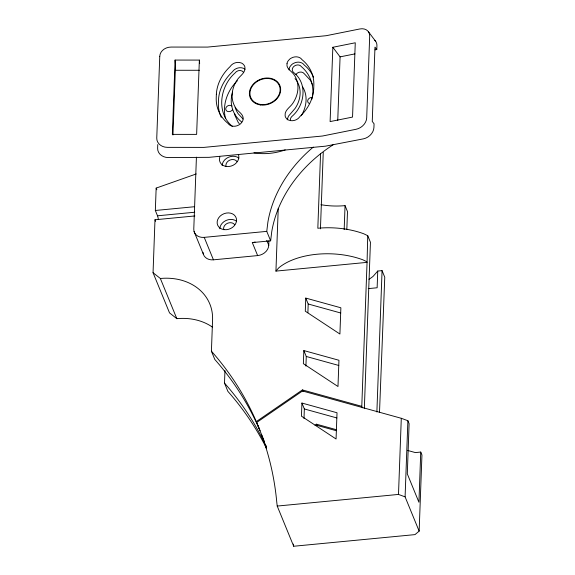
<?xml version="1.0" encoding="UTF-8"?>
<svg xmlns="http://www.w3.org/2000/svg" width="575" height="575" viewBox="0 0 575 575"><rect width="100%" height="100%" fill="white"/><g stroke="black" fill="none" stroke-linecap="round" stroke-linejoin="round"><path stroke-width="0.86" d="M407.618 450.441L415.351 452.582L420.742 452.065L418.938 502.27L407.308 473.879L409.105 423.682L407.891 420.728L401.293 418.291L302.493 390.978L256.666 422.488L264.234 441.169M212.326 327.038A55.286 45.13 -22.3 0 0 176.834 318.672L169.524 312.893L153.051 272.708L154.991 219.772L194.853 215.948M158.319 219.248A5.527 1.107 84.5 0 0 157.514 215.798L155.336 210.479L156.156 188.097L196.212 173.966M157.766 144.555L157.629 148.271A11.054 9.272 -4.9 0 0 168.331 157.564L209.084 157.334L325.536 146.165L363.386 138.855A11.054 8.503 -37.1 0 0 373.93 127.528L374.066 123.812L372.255 121.411L374.979 47.114L376.79 49.507L375.044 49.86M175.073 60.066L172.349 134.37L196.636 134.385L199.36 60.087L175.073 60.066L175.512 65.169L172.953 134.996M196.42 157.155L193.782 229.116A11.054 9.027 -22.3 0 0 204.226 237.367L213.433 259.828L257.643 255.588A11.054 9.027 -22.3 0 0 268.762 245.259L268.928 240.788M259.706 429.877A390.231 318.543 -22.3 0 0 214.813 359.468L211.42 351.196L212.57 319.75A55.286 45.13 -22.3 0 0 160.36 278.487L153.051 272.708M266.548 448.421A390.231 318.543 -22.3 0 0 227.894 391.381L224.502 383.108L224.962 370.588M362.387 407.812L361.783 406.338L367.058 262.365L275.935 271.105L278.243 208.258M301.925 403.046L301.444 416.171L336.066 438.991L337.022 412.757L301.925 403.046L304.348 408.962L303.995 418.578M303.844 350.563L303.363 363.68L337.985 386.508L338.948 360.266L303.844 350.563L306.267 356.471L305.914 366.095M305.771 298.087L305.289 311.204L339.911 334.032L340.874 307.79L305.771 298.087L308.193 303.995L307.877 312.743M320.562 153.626L317.824 228.253A60.849 32.962 2.1 0 1 363.688 233.752L367.741 235.693L370.437 242.269L364.334 408.667M320.447 228.85L323.251 152.454M332.839 47.279L330.115 121.584L352.547 117.084L355.271 42.78L332.839 47.279L340.077 56.868L337.748 120.427M344.173 229.619L345.05 205.634A49.752 26.953 2.1 0 1 320.987 204.707M346.833 229.332L347.487 211.564L345.05 205.634M367.058 262.365L367.741 235.693M376.79 49.507L376.927 45.792A11.054 8.503 -37.1 0 0 374.756 40.3M379.5 412.541L384.761 277.207L382.066 270.631L377.746 271.048L377.135 287.766L368.273 288.614M376.877 411.98L382.066 270.631M261.481 434.506A390.231 318.543 -22.3 0 1 276.791 502.406L277.222 506.065L293.688 546.25L414.97 534.613L419.146 531.135L405.095 496.865L398.497 494.428L401.293 418.291M405.095 496.865L407.891 420.728M419.146 531.135L421.949 455.005L420.742 452.065M257.643 255.588L252.31 242.585L270.638 240.824L266.764 231.373L267.871 222.23A133.508 108.984 -22.3 0 1 313.253 147.114M270.638 240.824L271.745 231.689A133.508 108.984 -22.3 0 1 333.608 144.49M232.616 92.165C229.145 102.522 232.25 114.439 240.86 121.318A4.974 4.061 -22.3 0 1 241.601 122.116M289.024 69.913L289.196 69A6.217 5.074 -22.3 0 1 290.9 65.55A6.217 5.074 -22.3 0 1 294.271 63.063L295.255 62.618A8.28 6.756 -22.3 0 1 302.989 63.674L304.34 65.119A45.741 37.339 -22.3 0 1 313.526 77.165M287.198 119.823L288.406 116.243L295.183 108.308A33.738 27.543 -22.3 0 0 296.657 80.637M311.743 99.41C315.172 87.63 310.716 74.462 301.379 66.642A4.974 4.061 -22.3 0 0 294.263 66.103A4.974 4.061 -22.3 0 0 293.559 72.421C307.905 83.411 304.786 105.548 291.949 116.423A4.974 4.061 -22.3 0 0 290.54 120.577M301.221 115.733C306.583 107.252 308.121 95.824 302.709 86.998M237.389 80.73C227.477 90.34 222.087 104.772 225.479 118.421M275.935 271.105L278.81 267.806A60.849 32.962 2.1 0 1 362.739 259.756L366.785 261.697M377.746 271.048L373.175 276.287A49.752 26.953 2.1 0 1 368.956 279.277M260.051 430.74L256.313 421.604L302.407 389.922L361.783 406.338M314.985 425.205L316.451 424.192L336.246 429.669M340.077 56.868L354.933 53.892M155.336 210.479L194.307 206.741M157.514 215.798L194.717 212.232M204.226 237.367L266.764 231.373M277.222 506.065L398.497 494.428M175.504 70.265L199.353 70.279M308.193 303.995L340.731 312.994M306.267 356.471L338.804 365.47M304.348 408.962L336.878 417.953M316.545 425.248L336.303 430.718M295.004 78.66L296.226 79.968M243.088 119.011L238.201 113.771A33.738 27.543 -22.3 0 1 235.161 107.252M239.272 123.603L238.266 122.518L234.931 115.359L234.758 113.907M232.48 126.5C215.826 112.793 219.909 86.272 235.024 73.003A4.974 4.061 -22.3 0 1 243.433 72.198M368.489 31.833L375.727 41.422M312.642 84.956L310.529 80.421L304.283 73.737A4.974 4.061 -22.3 0 0 295.881 74.542M266.764 240.386L268.762 245.259M302.407 389.922L303.011 391.395M316.451 424.192L317.062 425.673M194.062 231.488L203.27 253.942M156.156 188.097L156.824 189.736M154.991 219.772L155.617 221.289M160.36 278.487L176.834 318.672M265.7 445.215L266.534 447.645M293.437 544.051L293.688 546.25M199.36 60.087L199.654 63.487M224.502 383.108A390.231 318.543 -22.3 0 1 266.189 446.394M211.42 351.203A390.231 318.543 -22.3 0 1 256.313 421.619M213.433 259.828A11.054 9.027 -22.3 0 1 203.004 252.375M255.113 242.003A11.054 9.027 -22.3 0 1 252.31 242.585M238.611 155.099A9.947 8.122 -22.3 0 1 228.85 166.52A9.947 8.122 -22.3 0 1 219.866 156.896M285.236 149.895A55.286 45.13 -22.3 0 1 253.949 152.842M226.047 166.534A6.081 4.967 -22.3 0 1 229.727 160.159A6.081 4.967 -22.3 0 1 237.051 161.618M223.732 229.691A6.081 4.967 -22.3 0 1 227.412 223.316A6.081 4.967 -22.3 0 1 234.737 224.775M222.115 165.593A9.947 8.122 -22.3 0 1 228.39 157.298A9.947 8.122 -22.3 0 1 238.898 158.096M219.801 228.749A9.947 8.122 -22.3 0 1 226.076 220.455A9.947 8.122 -22.3 0 1 236.584 221.253M309.4 103.536A3.759 3.069 -22.3 0 1 307.992 99.741A3.759 3.069 -22.3 0 1 312.397 97.484M232.501 109.76A3.759 3.069 -22.3 0 1 227.19 111.27A3.759 3.069 -22.3 0 1 226.651 106.72A3.759 3.069 -22.3 0 1 232.063 106.001M221.267 117.401A45.741 37.339 -22.3 0 1 218.392 103.529L218.536 99.561A45.741 37.339 -22.3 0 1 232.156 72.047L233.623 70.323A8.28 6.756 -22.3 0 1 241.486 67.778L242.449 68.03A6.217 5.074 -22.3 0 1 245.043 69.23M159.757 56.343L156.759 138.072A11.054 9.272 -4.9 0 0 167.454 147.365L203.888 147.394L322.496 136.016L356.148 129.267A11.054 8.503 -37.1 0 0 366.692 117.94L369.689 36.203A11.054 8.503 -37.1 0 0 359.828 28.966L326.176 35.708L207.568 47.085L171.134 47.064A11.054 9.272 -4.9 0 0 159.757 56.343M216.358 94.243L216.214 98.21A45.741 37.339 -22.3 0 0 227.901 123.302L229.252 124.753A8.28 6.756 -22.3 0 0 236.986 125.803L237.971 125.364A6.217 5.074 -22.3 0 0 241.342 122.878A6.217 5.074 -22.3 0 0 243.045 119.427C244.152 114.504 238.323 111.909 236.016 108.452A33.738 27.543 -22.3 0 1 237.058 80.112C239.48 76.065 245.511 73.083 244.943 67.713A6.217 5.074 -22.3 0 0 243.477 64.573A6.217 5.074 -22.3 0 0 240.271 62.711L239.308 62.459A8.28 6.756 -22.3 0 0 231.445 65.004L229.971 66.729A45.741 37.339 -22.3 0 0 216.358 94.243M287.018 63.681C285.904 68.597 291.741 71.192 294.041 74.649A33.738 27.543 -22.3 0 1 293.006 102.99C290.583 107.043 284.546 110.019 285.121 115.388A6.217 5.074 -22.3 0 0 286.587 118.536A6.217 5.074 -22.3 0 0 289.793 120.391L290.756 120.649A8.28 6.756 -22.3 0 0 298.619 118.098L300.085 116.38A45.741 37.339 -22.3 0 0 313.706 88.859L313.849 84.892A45.741 37.339 -22.3 0 0 302.162 59.8L300.804 58.355A8.28 6.756 -22.3 0 0 293.077 57.299L292.093 57.744A6.217 5.074 -22.3 0 0 288.722 60.231A6.217 5.074 -22.3 0 0 287.018 63.681M224.034 229.633A9.947 8.122 -22.3 0 0 236.296 218.256A9.947 8.122 -22.3 0 0 220.196 216.063A9.947 8.122 -22.3 0 0 224.034 229.633M260.662 104.485A15.482 12.636 -22.3 0 0 279.738 86.789A15.482 12.636 -22.3 0 0 254.696 83.382A15.482 12.636 -22.3 0 0 260.662 104.485M260.504 104.952A16.035 13.088 -22.3 0 0 280.262 86.617A16.035 13.088 -22.3 0 0 254.322 83.087A16.035 13.088 -22.3 0 0 260.504 104.952"/></g></svg>
